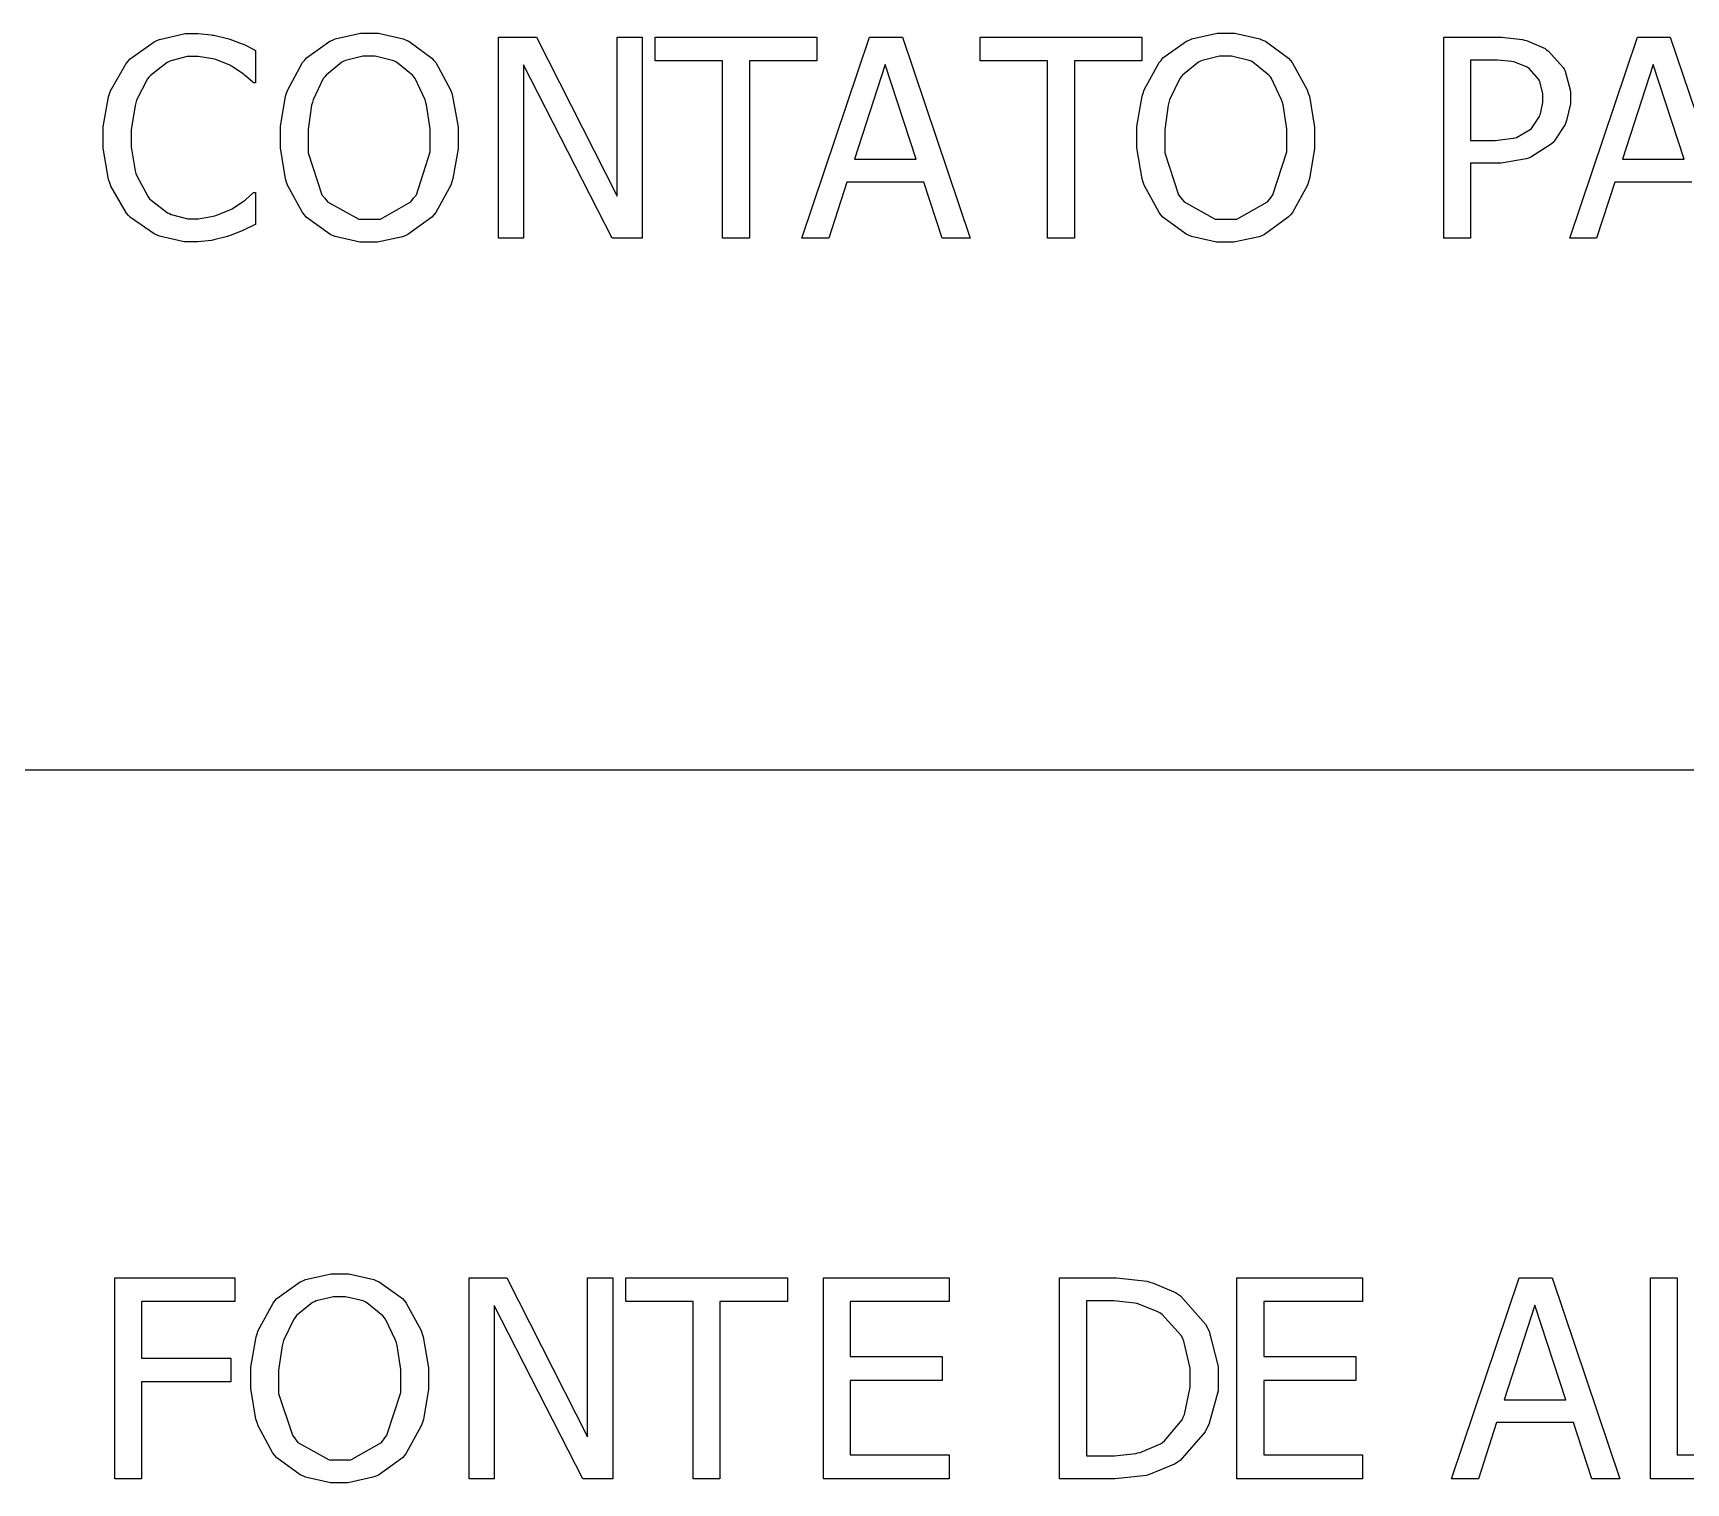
# Model space of a CAD drawing. Header units: millimetres. Extents: x 1974 to 2560, y 1429 to 1567.
# Drawn here: x 2481.084 to 2482.474, y 1517.627 to 1518.846 of the extents above; entities that cross this region are included whole.
import ezdxf

# ---------------------------------------------------------------- set-up
doc = ezdxf.new("R2010")
doc.units = ezdxf.units.MM
doc.layers.add('TEXTO', color=4, linetype='Continuous')

msp = doc.modelspace()

# ---------------------------------------------------------------- linework, layer by layer
at = {"layer": 'TEXTO', "color": 0}
for p, q in [((2481.1904, 1518.8411), (2481.212, 1518.846)), ((2481.212, 1518.846), (2481.2191, 1518.846)), ((2481.2191, 1518.846), (2481.2231, 1518.846)), ((2481.2231, 1518.846), (2481.2338, 1518.845)), ((2481.2338, 1518.845), (2481.2351, 1518.8448)), ((2481.2351, 1518.8448), (2481.2362, 1518.8446)), ((2481.2362, 1518.8446), (2481.2478, 1518.842)), ((2481.3382, 1518.8416), (2481.3596, 1518.8464)), ((2481.3596, 1518.8464), (2481.3668, 1518.8464)), ((2481.3668, 1518.8464), (2481.3746, 1518.8464)), ((2481.3746, 1518.8464), (2481.3955, 1518.8415)), ((2481.4756, 1518.6741), (2481.4756, 1518.843)), ((2481.4756, 1518.843), (2481.5075, 1518.843)), ((2481.5075, 1518.843), (2481.5754, 1518.7092)), ((2481.5754, 1518.7092), (2481.5754, 1518.843)), ((2481.5754, 1518.843), (2481.5963, 1518.843)), ((2481.5963, 1518.843), (2481.5963, 1518.6741)), ((2481.5963, 1518.843), (2481.5963, 1518.843)), ((2481.6074, 1518.823), (2481.6074, 1518.843)), ((2481.6074, 1518.843), (2481.7433, 1518.843)), ((2481.7306, 1518.6741), (2481.7876, 1518.843)), ((2481.7433, 1518.843), (2481.7433, 1518.823)), ((2481.7876, 1518.843), (2481.8152, 1518.843)), ((2481.8152, 1518.843), (2481.8721, 1518.6741)), ((2481.8806, 1518.823), (2481.8806, 1518.843)), ((2481.8806, 1518.843), (2482.0165, 1518.843)), ((2482.0165, 1518.843), (2482.0165, 1518.823)), ((2482.0585, 1518.8416), (2482.0799, 1518.8464)), ((2482.0799, 1518.8464), (2482.087, 1518.8464)), ((2482.087, 1518.8464), (2482.0948, 1518.8464)), ((2482.0948, 1518.8464), (2482.1158, 1518.8415)), ((2482.2704, 1518.6741), (2482.2704, 1518.843)), ((2482.2704, 1518.843), (2482.3128, 1518.843)), ((2482.3128, 1518.843), (2482.3191, 1518.843)), ((2482.3191, 1518.843), (2482.3365, 1518.8409)), ((2482.3763, 1518.6741), (2482.4332, 1518.843)), ((2482.4332, 1518.843), (2482.4609, 1518.843)), ((2482.4609, 1518.843), (2482.5179, 1518.6741)), ((2481.1659, 1518.8247), (2481.1859, 1518.8391)), ((2481.1859, 1518.8391), (2481.1882, 1518.8401)), ((2481.1882, 1518.8401), (2481.1904, 1518.8411)), ((2481.2478, 1518.842), (2481.2488, 1518.8416)), ((2481.2488, 1518.8416), (2481.2497, 1518.8413)), ((2481.2497, 1518.8413), (2481.2591, 1518.8378)), ((2481.2591, 1518.8378), (2481.2601, 1518.8373)), ((2481.2601, 1518.8373), (2481.261, 1518.837)), ((2481.261, 1518.837), (2481.2704, 1518.8323)), ((2481.2704, 1518.8323), (2481.2713, 1518.8317)), ((2481.2713, 1518.8317), (2481.2713, 1518.8046)), ((2481.314, 1518.8255), (2481.3336, 1518.8397)), ((2481.3336, 1518.8397), (2481.3359, 1518.8406)), ((2481.3359, 1518.8406), (2481.3382, 1518.8416)), ((2481.3955, 1518.8415), (2481.3979, 1518.8404)), ((2481.3979, 1518.8404), (2481.4001, 1518.8395)), ((2481.4001, 1518.8395), (2481.4196, 1518.8254)), ((2482.0343, 1518.8255), (2482.054, 1518.8397)), ((2482.054, 1518.8397), (2482.0563, 1518.8406)), ((2482.0563, 1518.8406), (2482.0585, 1518.8416)), ((2482.1158, 1518.8415), (2482.1181, 1518.8404)), ((2482.1181, 1518.8404), (2482.1204, 1518.8395)), ((2482.1204, 1518.8395), (2482.1398, 1518.8254)), ((2482.3365, 1518.8409), (2482.3383, 1518.8404)), ((2482.3383, 1518.8404), (2482.34, 1518.8401)), ((2482.34, 1518.8401), (2482.3556, 1518.8334)), ((2482.3556, 1518.8334), (2482.3569, 1518.8324)), ((2482.3569, 1518.8324), (2482.3585, 1518.8313)), ((2482.3585, 1518.8313), (2482.3707, 1518.8176)), ((2481.1494, 1518.7979), (2481.1625, 1518.8208)), ((2481.1625, 1518.8208), (2481.1642, 1518.8228)), ((2481.1642, 1518.8228), (2481.1659, 1518.8247)), ((2481.1968, 1518.8217), (2481.1828, 1518.8109)), ((2481.1985, 1518.8224), (2481.1968, 1518.8217)), ((2481.2, 1518.8232), (2481.1985, 1518.8224)), ((2481.2138, 1518.8268), (2481.2, 1518.8232)), ((2481.2189, 1518.8268), (2481.2138, 1518.8268)), ((2481.223, 1518.8268), (2481.2189, 1518.8268)), ((2481.2353, 1518.8249), (2481.223, 1518.8268)), ((2481.2365, 1518.8245), (2481.2353, 1518.8249)), ((2481.2378, 1518.8242), (2481.2365, 1518.8245)), ((2481.2495, 1518.8194), (2481.2378, 1518.8242)), ((2481.2506, 1518.8188), (2481.2495, 1518.8194)), ((2481.2516, 1518.8182), (2481.2506, 1518.8188)), ((2481.2612, 1518.8118), (2481.2516, 1518.8182)), ((2481.2983, 1518.7986), (2481.3108, 1518.8216)), ((2481.3108, 1518.8216), (2481.3125, 1518.8235)), ((2481.3125, 1518.8235), (2481.314, 1518.8255)), ((2481.3439, 1518.8221), (2481.3305, 1518.8111)), ((2481.3455, 1518.8228), (2481.3439, 1518.8221)), ((2481.3469, 1518.8235), (2481.3455, 1518.8228)), ((2481.3615, 1518.827), (2481.3469, 1518.8235)), ((2481.3669, 1518.827), (2481.3615, 1518.827)), ((2481.3718, 1518.827), (2481.3669, 1518.827)), ((2481.3865, 1518.8235), (2481.3718, 1518.827)), ((2481.3881, 1518.8227), (2481.3865, 1518.8235)), ((2481.3897, 1518.822), (2481.3881, 1518.8227)), ((2481.4032, 1518.8111), (2481.3897, 1518.822)), ((2481.4196, 1518.8254), (2481.4212, 1518.8235)), ((2481.4212, 1518.8235), (2481.4228, 1518.8217)), ((2481.4212, 1518.8235), (2481.4212, 1518.8235)), ((2481.4228, 1518.8217), (2481.4353, 1518.7988)), ((2481.5712, 1518.6741), (2481.4966, 1518.8197)), ((2481.4966, 1518.8197), (2481.4966, 1518.6741)), ((2481.664, 1518.823), (2481.6074, 1518.823)), ((2481.664, 1518.6741), (2481.664, 1518.823)), ((2481.7433, 1518.823), (2481.6866, 1518.823)), ((2481.6866, 1518.823), (2481.6866, 1518.6741)), ((2481.8008, 1518.8201), (2481.7748, 1518.7404)), ((2481.8268, 1518.7404), (2481.8008, 1518.8201)), ((2481.9372, 1518.823), (2481.8806, 1518.823)), ((2481.9372, 1518.6741), (2481.9372, 1518.823)), ((2482.0165, 1518.823), (2481.9598, 1518.823)), ((2481.9598, 1518.823), (2481.9598, 1518.6741)), ((2482.0185, 1518.7986), (2482.0311, 1518.8216)), ((2482.0311, 1518.8216), (2482.0327, 1518.8235)), ((2482.0327, 1518.8235), (2482.0343, 1518.8255)), ((2482.0642, 1518.8221), (2482.0508, 1518.8111)), ((2482.0658, 1518.8228), (2482.0642, 1518.8221)), ((2482.0672, 1518.8235), (2482.0658, 1518.8228)), ((2482.0818, 1518.827), (2482.0672, 1518.8235)), ((2482.0871, 1518.827), (2482.0818, 1518.827)), ((2482.092, 1518.827), (2482.0871, 1518.827)), ((2482.1068, 1518.8235), (2482.092, 1518.827)), ((2482.1085, 1518.8227), (2482.1068, 1518.8235)), ((2482.11, 1518.822), (2482.1085, 1518.8227)), ((2482.1234, 1518.8111), (2482.11, 1518.822)), ((2482.1398, 1518.8254), (2482.1415, 1518.8235)), ((2482.1415, 1518.8235), (2482.143, 1518.8217)), ((2482.1415, 1518.8235), (2482.1415, 1518.8235)), ((2482.143, 1518.8217), (2482.1555, 1518.7988)), ((2482.3114, 1518.8236), (2482.2928, 1518.8236)), ((2482.2928, 1518.8236), (2482.2928, 1518.7561)), ((2482.3155, 1518.8236), (2482.3114, 1518.8236)), ((2482.3278, 1518.8225), (2482.3155, 1518.8236)), ((2482.3291, 1518.8222), (2482.3278, 1518.8225)), ((2482.3303, 1518.822), (2482.3291, 1518.8222)), ((2482.3405, 1518.8178), (2482.3303, 1518.822)), ((2482.3415, 1518.8172), (2482.3405, 1518.8178)), ((2482.3425, 1518.8165), (2482.3415, 1518.8172)), ((2482.35, 1518.8077), (2482.3425, 1518.8165)), ((2482.3707, 1518.8176), (2482.3717, 1518.816)), ((2482.3717, 1518.816), (2482.3726, 1518.8143)), ((2482.4465, 1518.8201), (2482.4206, 1518.7404)), ((2482.4726, 1518.7404), (2482.4465, 1518.8201)), ((2481.1803, 1518.808), (2481.1711, 1518.7899)), ((2481.1816, 1518.8094), (2481.1803, 1518.808)), ((2481.1828, 1518.8109), (2481.1816, 1518.8094)), ((2481.2619, 1518.8111), (2481.2612, 1518.8118)), ((2481.2627, 1518.8106), (2481.2619, 1518.8111)), ((2481.269, 1518.8051), (2481.2627, 1518.8106)), ((2481.2695, 1518.8046), (2481.269, 1518.8051)), ((2481.2713, 1518.8046), (2481.2695, 1518.8046)), ((2481.3282, 1518.8082), (2481.3196, 1518.7902)), ((2481.3294, 1518.8096), (2481.3282, 1518.8082)), ((2481.3305, 1518.8111), (2481.3294, 1518.8096)), ((2481.4043, 1518.8096), (2481.4032, 1518.8111)), ((2481.4054, 1518.8082), (2481.4043, 1518.8096)), ((2481.4138, 1518.7904), (2481.4054, 1518.8082)), ((2482.0484, 1518.8082), (2482.0399, 1518.7902)), ((2482.0496, 1518.8096), (2482.0484, 1518.8082)), ((2482.0508, 1518.8111), (2482.0496, 1518.8096)), ((2482.1246, 1518.8096), (2482.1234, 1518.8111)), ((2482.1256, 1518.8082), (2482.1246, 1518.8096)), ((2482.1341, 1518.7904), (2482.1256, 1518.8082)), ((2482.3506, 1518.8067), (2482.35, 1518.8077)), ((2482.3511, 1518.8056), (2482.3506, 1518.8067)), ((2482.3536, 1518.7953), (2482.3511, 1518.8056)), ((2482.3726, 1518.8143), (2482.377, 1518.7976)), ((2481.1432, 1518.7677), (2481.1475, 1518.7927)), ((2481.1475, 1518.7927), (2481.1485, 1518.7953)), ((2481.1485, 1518.7953), (2481.1494, 1518.7979)), ((2481.1705, 1518.7877), (2481.1699, 1518.7855)), ((2481.1711, 1518.7899), (2481.1705, 1518.7877)), ((2481.2921, 1518.7679), (2481.2965, 1518.7933)), ((2481.2965, 1518.7933), (2481.2974, 1518.7959)), ((2481.2974, 1518.7959), (2481.2983, 1518.7986)), ((2481.3191, 1518.788), (2481.3184, 1518.7858)), ((2481.3196, 1518.7902), (2481.3191, 1518.788)), ((2481.4145, 1518.7881), (2481.4138, 1518.7904)), ((2481.4151, 1518.786), (2481.4145, 1518.7881)), ((2481.4353, 1518.7988), (2481.4362, 1518.796)), ((2481.4362, 1518.796), (2481.437, 1518.7933)), ((2481.437, 1518.7933), (2481.4415, 1518.7672)), ((2482.0124, 1518.7679), (2482.0168, 1518.7933)), ((2482.0168, 1518.7933), (2482.0177, 1518.7959)), ((2482.0177, 1518.7959), (2482.0185, 1518.7986)), ((2482.0393, 1518.788), (2482.0387, 1518.7858)), ((2482.0399, 1518.7902), (2482.0393, 1518.788)), ((2482.1348, 1518.7881), (2482.1341, 1518.7904)), ((2482.1354, 1518.786), (2482.1348, 1518.7881)), ((2482.1555, 1518.7988), (2482.1565, 1518.796)), ((2482.1565, 1518.796), (2482.1574, 1518.7933)), ((2482.1574, 1518.7933), (2482.1618, 1518.7672)), ((2482.3517, 1518.7784), (2482.3536, 1518.7882)), ((2482.3536, 1518.7914), (2482.3536, 1518.7953)), ((2482.3536, 1518.7882), (2482.3536, 1518.7914)), ((2482.3536, 1518.7914), (2482.3536, 1518.7914)), ((2482.377, 1518.7976), (2482.377, 1518.792)), ((2482.377, 1518.792), (2482.377, 1518.7869)), ((2482.377, 1518.792), (2482.377, 1518.792)), ((2481.1699, 1518.7855), (2481.1666, 1518.7652)), ((2481.3184, 1518.7858), (2481.3155, 1518.7654)), ((2481.4181, 1518.7659), (2481.4151, 1518.786)), ((2482.0387, 1518.7858), (2482.0358, 1518.7654)), ((2482.1385, 1518.7659), (2482.1354, 1518.786)), ((2482.3449, 1518.7671), (2482.3509, 1518.7764)), ((2482.3509, 1518.7764), (2482.3513, 1518.7774)), ((2482.3513, 1518.7774), (2482.3517, 1518.7784)), ((2482.377, 1518.7869), (2482.3736, 1518.7728)), ((2481.1432, 1518.7583), (2481.1432, 1518.7677)), ((2481.1666, 1518.7652), (2481.1666, 1518.7583)), ((2481.2921, 1518.7584), (2481.2921, 1518.7679)), ((2481.3155, 1518.7654), (2481.3155, 1518.7584)), ((2481.4181, 1518.7584), (2481.4181, 1518.7659)), ((2481.4415, 1518.7672), (2481.4415, 1518.7584)), ((2482.0124, 1518.7584), (2482.0124, 1518.7679)), ((2482.0358, 1518.7654), (2482.0358, 1518.7584)), ((2482.1385, 1518.7584), (2482.1385, 1518.7659)), ((2482.1618, 1518.7672), (2482.1618, 1518.7584)), ((2482.3315, 1518.7587), (2482.3432, 1518.7654)), ((2482.3432, 1518.7654), (2482.3441, 1518.7662)), ((2482.3441, 1518.7662), (2482.3449, 1518.7671)), ((2482.3724, 1518.7696), (2482.3633, 1518.7556)), ((2482.373, 1518.7712), (2482.3724, 1518.7696)), ((2482.3736, 1518.7728), (2482.373, 1518.7712)), ((2481.1432, 1518.7496), (2481.1432, 1518.7583)), ((2481.1477, 1518.7233), (2481.1432, 1518.7496)), ((2481.1666, 1518.7583), (2481.1666, 1518.7509)), ((2481.1666, 1518.7509), (2481.17, 1518.7305)), ((2481.2921, 1518.7499), (2481.2921, 1518.7584)), ((2481.2965, 1518.724), (2481.2921, 1518.7499)), ((2481.3155, 1518.7584), (2481.3155, 1518.7458)), ((2481.3155, 1518.7458), (2481.3271, 1518.7105)), ((2481.4066, 1518.7105), (2481.4181, 1518.7465)), ((2481.4181, 1518.7465), (2481.4181, 1518.7584)), ((2481.4181, 1518.7584), (2481.4181, 1518.7584)), ((2481.4415, 1518.7492), (2481.4371, 1518.7241)), ((2481.4415, 1518.7584), (2481.4415, 1518.7492)), ((2482.0124, 1518.7499), (2482.0124, 1518.7584)), ((2482.0168, 1518.724), (2482.0124, 1518.7499)), ((2482.0358, 1518.7584), (2482.0358, 1518.7458)), ((2482.0358, 1518.7458), (2482.0474, 1518.7105)), ((2482.1268, 1518.7105), (2482.1385, 1518.7465)), ((2482.1385, 1518.7465), (2482.1385, 1518.7584)), ((2482.1385, 1518.7584), (2482.1385, 1518.7584)), ((2482.1618, 1518.7492), (2482.1575, 1518.7241)), ((2482.1618, 1518.7584), (2482.1618, 1518.7492)), ((2482.2928, 1518.7561), (2482.3081, 1518.7561)), ((2482.3081, 1518.7561), (2482.3136, 1518.7561)), ((2482.3136, 1518.7561), (2482.3287, 1518.7581)), ((2482.3287, 1518.7581), (2482.3302, 1518.7583)), ((2482.3302, 1518.7583), (2482.3315, 1518.7587)), ((2482.3608, 1518.7531), (2482.3436, 1518.7422)), ((2482.3623, 1518.7545), (2482.3608, 1518.7531)), ((2482.3633, 1518.7556), (2482.3623, 1518.7545)), ((2481.7748, 1518.7404), (2481.8268, 1518.7404)), ((2481.7748, 1518.7404), (2481.7748, 1518.7404)), ((2482.3119, 1518.737), (2482.2928, 1518.737)), ((2482.2928, 1518.737), (2482.2928, 1518.6741)), ((2482.3188, 1518.737), (2482.3119, 1518.737)), ((2482.3396, 1518.7407), (2482.3188, 1518.737)), ((2482.3417, 1518.7414), (2482.3396, 1518.7407)), ((2482.3436, 1518.7422), (2482.3417, 1518.7414)), ((2482.4206, 1518.7404), (2482.4726, 1518.7404)), ((2482.4206, 1518.7404), (2482.4206, 1518.7404)), ((2481.1487, 1518.7205), (2481.1477, 1518.7233)), ((2481.1496, 1518.7178), (2481.1487, 1518.7205)), ((2481.1626, 1518.6949), (2481.1496, 1518.7178)), ((2481.17, 1518.7305), (2481.1707, 1518.7284)), ((2481.1707, 1518.7284), (2481.1714, 1518.7263)), ((2481.1714, 1518.7263), (2481.1809, 1518.7087)), ((2481.2973, 1518.7212), (2481.2965, 1518.724)), ((2481.2982, 1518.7185), (2481.2973, 1518.7212)), ((2481.3106, 1518.6955), (2481.2982, 1518.7185)), ((2481.4354, 1518.7186), (2481.4229, 1518.6955)), ((2481.4363, 1518.7213), (2481.4354, 1518.7186)), ((2481.4371, 1518.7241), (2481.4363, 1518.7213)), ((2481.7685, 1518.7212), (2481.7533, 1518.6741)), ((2481.8332, 1518.7212), (2481.7685, 1518.7212)), ((2481.8485, 1518.6741), (2481.8332, 1518.7212)), ((2482.0177, 1518.7212), (2482.0168, 1518.724)), ((2482.0184, 1518.7185), (2482.0177, 1518.7212)), ((2482.031, 1518.6955), (2482.0184, 1518.7185)), ((2482.1557, 1518.7186), (2482.1431, 1518.6955)), ((2482.1566, 1518.7213), (2482.1557, 1518.7186)), ((2482.1575, 1518.7241), (2482.1566, 1518.7213)), ((2482.4143, 1518.7212), (2482.3989, 1518.6741)), ((2482.4789, 1518.7212), (2482.4143, 1518.7212)), ((2481.1809, 1518.7087), (2481.1822, 1518.7072)), ((2481.1822, 1518.7072), (2481.1834, 1518.7059)), ((2481.1834, 1518.7059), (2481.1971, 1518.6954)), ((2481.2527, 1518.6994), (2481.2617, 1518.7054)), ((2481.2617, 1518.7054), (2481.2625, 1518.706)), ((2481.2625, 1518.706), (2481.2632, 1518.7066)), ((2481.2632, 1518.7066), (2481.2691, 1518.7119)), ((2481.2691, 1518.7119), (2481.2696, 1518.7123)), ((2481.2696, 1518.7123), (2481.2713, 1518.7123)), ((2481.2713, 1518.7123), (2481.2713, 1518.6855)), ((2481.3271, 1518.7105), (2481.3295, 1518.7075)), ((2481.3295, 1518.7075), (2481.3318, 1518.7046)), ((2481.3318, 1518.7046), (2481.3581, 1518.69)), ((2481.3762, 1518.69), (2481.4019, 1518.7046)), ((2481.4019, 1518.7046), (2481.4042, 1518.7075)), ((2481.4042, 1518.7075), (2481.4066, 1518.7105)), ((2482.0474, 1518.7105), (2482.0497, 1518.7075)), ((2482.0497, 1518.7075), (2482.052, 1518.7046)), ((2482.052, 1518.7046), (2482.0783, 1518.69)), ((2482.0965, 1518.69), (2482.1223, 1518.7046)), ((2482.1223, 1518.7046), (2482.1246, 1518.7075)), ((2482.1246, 1518.7075), (2482.1268, 1518.7105)), ((2481.1643, 1518.6931), (2481.1626, 1518.6949)), ((2481.166, 1518.6913), (2481.1643, 1518.6931)), ((2481.1861, 1518.6776), (2481.166, 1518.6913)), ((2481.1971, 1518.6954), (2481.1988, 1518.6946)), ((2481.1988, 1518.6946), (2481.2003, 1518.6939)), ((2481.2003, 1518.6939), (2481.2143, 1518.6903)), ((2481.2143, 1518.6903), (2481.2189, 1518.6903)), ((2481.2189, 1518.6903), (2481.2234, 1518.6903)), ((2481.2234, 1518.6903), (2481.2355, 1518.6924)), ((2481.2355, 1518.6924), (2481.237, 1518.6928)), ((2481.237, 1518.6928), (2481.2384, 1518.6932)), ((2481.2384, 1518.6932), (2481.2506, 1518.6982)), ((2481.2506, 1518.6982), (2481.2517, 1518.6988)), ((2481.2517, 1518.6988), (2481.2527, 1518.6994)), ((2481.3123, 1518.6936), (2481.3106, 1518.6955)), ((2481.3139, 1518.6917), (2481.3123, 1518.6936)), ((2481.3336, 1518.6773), (2481.3139, 1518.6917)), ((2481.3581, 1518.69), (2481.3669, 1518.69)), ((2481.3669, 1518.69), (2481.3762, 1518.69)), ((2481.4195, 1518.6916), (2481.3993, 1518.6771)), ((2481.4212, 1518.6936), (2481.4195, 1518.6916)), ((2481.4229, 1518.6955), (2481.4212, 1518.6936)), ((2482.0326, 1518.6936), (2482.031, 1518.6955)), ((2482.0343, 1518.6917), (2482.0326, 1518.6936)), ((2482.0539, 1518.6773), (2482.0343, 1518.6917)), ((2482.0783, 1518.69), (2482.0871, 1518.69)), ((2482.0871, 1518.69), (2482.0965, 1518.69)), ((2482.1397, 1518.6916), (2482.1196, 1518.6771)), ((2482.1415, 1518.6936), (2482.1397, 1518.6916)), ((2482.1431, 1518.6955), (2482.1415, 1518.6936)), ((2481.1884, 1518.6766), (2481.1861, 1518.6776)), ((2481.1906, 1518.6757), (2481.1884, 1518.6766)), ((2481.2488, 1518.6759), (2481.2476, 1518.6755)), ((2481.25, 1518.6763), (2481.2488, 1518.6759)), ((2481.26, 1518.6801), (2481.25, 1518.6763)), ((2481.2609, 1518.6805), (2481.26, 1518.6801)), ((2481.2616, 1518.6809), (2481.2609, 1518.6805)), ((2481.2704, 1518.6851), (2481.2616, 1518.6809)), ((2481.2713, 1518.6855), (2481.2704, 1518.6851)), ((2481.3359, 1518.6763), (2481.3336, 1518.6773)), ((2481.3382, 1518.6753), (2481.3359, 1518.6763)), ((2481.3971, 1518.6761), (2481.3948, 1518.6752)), ((2481.3993, 1518.6771), (2481.3971, 1518.6761)), ((2482.0562, 1518.6763), (2482.0539, 1518.6773)), ((2482.0584, 1518.6753), (2482.0562, 1518.6763)), ((2482.1174, 1518.6761), (2482.1151, 1518.6752)), ((2482.1196, 1518.6771), (2482.1174, 1518.6761)), ((2481.2112, 1518.671), (2481.1906, 1518.6757)), ((2481.2189, 1518.671), (2481.2112, 1518.671)), ((2481.2226, 1518.671), (2481.2189, 1518.671)), ((2481.2189, 1518.671), (2481.2189, 1518.671)), ((2481.2342, 1518.672), (2481.2226, 1518.671)), ((2481.2353, 1518.6722), (2481.2342, 1518.672)), ((2481.2362, 1518.6725), (2481.2353, 1518.6722)), ((2481.2476, 1518.6755), (2481.2362, 1518.6725)), ((2481.359, 1518.6706), (2481.3382, 1518.6753)), ((2481.3668, 1518.6706), (2481.359, 1518.6706)), ((2481.3738, 1518.6706), (2481.3668, 1518.6706)), ((2481.3948, 1518.6752), (2481.3738, 1518.6706)), ((2481.4966, 1518.6741), (2481.4756, 1518.6741)), ((2481.5963, 1518.6741), (2481.5712, 1518.6741)), ((2481.6866, 1518.6741), (2481.664, 1518.6741)), ((2481.6866, 1518.6741), (2481.6866, 1518.6741)), ((2481.7533, 1518.6741), (2481.7306, 1518.6741)), ((2481.7533, 1518.6741), (2481.7533, 1518.6741)), ((2481.8721, 1518.6741), (2481.8485, 1518.6741)), ((2481.9598, 1518.6741), (2481.9372, 1518.6741)), ((2481.9598, 1518.6741), (2481.9598, 1518.6741)), ((2482.0793, 1518.6706), (2482.0584, 1518.6753)), ((2482.087, 1518.6706), (2482.0793, 1518.6706)), ((2482.094, 1518.6706), (2482.087, 1518.6706)), ((2482.1151, 1518.6752), (2482.094, 1518.6706)), ((2482.2928, 1518.6741), (2482.2704, 1518.6741)), ((2482.3989, 1518.6741), (2482.3763, 1518.6741)), ((2482.3989, 1518.6741), (2482.3989, 1518.6741)), ((2507.7976, 1518.2266), (2478.9131, 1518.2266)), ((2481.3133, 1517.7986), (2481.3348, 1517.8034)), ((2481.3348, 1517.8034), (2481.342, 1517.8034)), ((2481.342, 1517.8034), (2481.3497, 1517.8034)), ((2481.3497, 1517.8034), (2481.3707, 1517.7985)), ((2481.1528, 1517.631), (2481.1528, 1517.7999)), ((2481.1528, 1517.7999), (2481.2539, 1517.7999)), ((2481.2539, 1517.7999), (2481.2539, 1517.78)), ((2481.2539, 1517.7999), (2481.2539, 1517.7999)), ((2481.2892, 1517.7825), (2481.3088, 1517.7966)), ((2481.3088, 1517.7966), (2481.3111, 1517.7975)), ((2481.3111, 1517.7975), (2481.3133, 1517.7986)), ((2481.3707, 1517.7985), (2481.373, 1517.7974)), ((2481.373, 1517.7974), (2481.3752, 1517.7965)), ((2481.3752, 1517.7965), (2481.3948, 1517.7824)), ((2481.4508, 1517.631), (2481.4508, 1517.7999)), ((2481.4508, 1517.7999), (2481.4826, 1517.7999)), ((2481.4826, 1517.7999), (2481.5505, 1517.6662)), ((2481.5505, 1517.6662), (2481.5505, 1517.7999)), ((2481.5505, 1517.7999), (2481.5716, 1517.7999)), ((2481.5716, 1517.7999), (2481.5716, 1517.631)), ((2481.5716, 1517.7999), (2481.5716, 1517.7999)), ((2481.5826, 1517.78), (2481.5826, 1517.7999)), ((2481.5826, 1517.7999), (2481.7185, 1517.7999)), ((2481.7185, 1517.7999), (2481.7185, 1517.78)), ((2481.7488, 1517.631), (2481.7488, 1517.7999)), ((2481.7488, 1517.7999), (2481.8544, 1517.7999)), ((2481.8544, 1517.7999), (2481.8544, 1517.78)), ((2481.9474, 1517.631), (2481.9474, 1517.7999)), ((2481.9474, 1517.7999), (2481.9859, 1517.7999)), ((2481.9859, 1517.7999), (2481.9952, 1517.7999)), ((2481.9952, 1517.7999), (2482.021, 1517.797)), ((2482.021, 1517.797), (2482.0233, 1517.7964)), ((2482.0233, 1517.7964), (2482.0255, 1517.7958)), ((2482.0255, 1517.7958), (2482.0447, 1517.7876)), ((2482.0447, 1517.7876), (2482.0464, 1517.7865)), ((2482.0464, 1517.7865), (2482.0491, 1517.7847)), ((2482.0965, 1517.631), (2482.0965, 1517.7999)), ((2482.0965, 1517.7999), (2482.2021, 1517.7999)), ((2482.2021, 1517.7999), (2482.2021, 1517.78)), ((2482.277, 1517.631), (2482.3339, 1517.7999)), ((2482.3339, 1517.7999), (2482.3616, 1517.7999)), ((2482.3616, 1517.7999), (2482.4185, 1517.631)), ((2482.4442, 1517.631), (2482.4442, 1517.7999)), ((2482.4442, 1517.7999), (2482.4667, 1517.7999)), ((2482.4667, 1517.7999), (2482.4667, 1517.651)), ((2481.2539, 1517.78), (2481.1753, 1517.78)), ((2481.1753, 1517.78), (2481.1753, 1517.7323)), ((2481.2735, 1517.7555), (2481.286, 1517.7786)), ((2481.286, 1517.7786), (2481.2876, 1517.7805)), ((2481.2876, 1517.7805), (2481.2892, 1517.7825)), ((2481.3192, 1517.7791), (2481.3057, 1517.7681)), ((2481.3207, 1517.7798), (2481.3192, 1517.7791)), ((2481.3222, 1517.7805), (2481.3207, 1517.7798)), ((2481.3367, 1517.784), (2481.3222, 1517.7805)), ((2481.3421, 1517.784), (2481.3367, 1517.784)), ((2481.3469, 1517.784), (2481.3421, 1517.784)), ((2481.3617, 1517.7805), (2481.3469, 1517.784)), ((2481.3633, 1517.7797), (2481.3617, 1517.7805)), ((2481.3649, 1517.779), (2481.3633, 1517.7797)), ((2481.3783, 1517.768), (2481.3649, 1517.779)), ((2481.3948, 1517.7824), (2481.3964, 1517.7805)), ((2481.3964, 1517.7805), (2481.398, 1517.7787)), ((2481.3964, 1517.7805), (2481.3964, 1517.7805)), ((2481.398, 1517.7787), (2481.4104, 1517.7557)), ((2481.5464, 1517.631), (2481.4718, 1517.7767)), ((2481.4718, 1517.7767), (2481.4718, 1517.631)), ((2481.6393, 1517.78), (2481.5826, 1517.78)), ((2481.6393, 1517.631), (2481.6393, 1517.78)), ((2481.7185, 1517.78), (2481.6617, 1517.78)), ((2481.6617, 1517.78), (2481.6617, 1517.631)), ((2481.8544, 1517.78), (2481.7713, 1517.78)), ((2481.7713, 1517.78), (2481.7713, 1517.7337)), ((2481.987, 1517.7806), (2481.9699, 1517.7806)), ((2481.9699, 1517.7806), (2481.9699, 1517.6503)), ((2481.9929, 1517.7806), (2481.987, 1517.7806)), ((2482.0107, 1517.7786), (2481.9929, 1517.7806)), ((2482.0124, 1517.7782), (2482.0107, 1517.7786)), ((2482.0141, 1517.7778), (2482.0124, 1517.7782)), ((2482.0301, 1517.7713), (2482.0141, 1517.7778)), ((2482.0491, 1517.7847), (2482.0702, 1517.7609)), ((2482.2021, 1517.78), (2482.119, 1517.78)), ((2482.119, 1517.78), (2482.119, 1517.7337)), ((2482.3471, 1517.777), (2482.3212, 1517.6973)), ((2482.3732, 1517.6973), (2482.3471, 1517.777)), ((2481.3034, 1517.7651), (2481.2948, 1517.7471)), ((2481.3045, 1517.7666), (2481.3034, 1517.7651)), ((2481.3057, 1517.7681), (2481.3045, 1517.7666)), ((2481.3795, 1517.7666), (2481.3783, 1517.768)), ((2481.3806, 1517.7652), (2481.3795, 1517.7666)), ((2481.389, 1517.7474), (2481.3806, 1517.7652)), ((2482.0316, 1517.7704), (2482.0301, 1517.7713)), ((2482.0337, 1517.7691), (2482.0316, 1517.7704)), ((2482.0497, 1517.7513), (2482.0337, 1517.7691)), ((2482.0702, 1517.7609), (2482.0717, 1517.7578)), ((2481.2674, 1517.7248), (2481.2717, 1517.7502)), ((2481.2717, 1517.7502), (2481.2726, 1517.7528)), ((2481.2726, 1517.7528), (2481.2735, 1517.7555)), ((2481.2942, 1517.7449), (2481.2936, 1517.7427)), ((2481.2948, 1517.7471), (2481.2942, 1517.7449)), ((2481.3897, 1517.7452), (2481.389, 1517.7474)), ((2481.3903, 1517.743), (2481.3897, 1517.7452)), ((2481.4104, 1517.7557), (2481.4114, 1517.7529)), ((2481.4114, 1517.7529), (2481.4123, 1517.7502)), ((2481.4123, 1517.7502), (2481.4167, 1517.7241)), ((2482.0509, 1517.7489), (2482.0497, 1517.7513)), ((2482.0519, 1517.7467), (2482.0509, 1517.7489)), ((2482.0572, 1517.724), (2482.0519, 1517.7467)), ((2482.0717, 1517.7578), (2482.0732, 1517.7549)), ((2482.0732, 1517.7549), (2482.0806, 1517.7253)), ((2481.1753, 1517.7323), (2481.2506, 1517.7323)), ((2481.2506, 1517.7323), (2481.2506, 1517.7124)), ((2481.2936, 1517.7427), (2481.2906, 1517.7223)), ((2481.3934, 1517.7228), (2481.3903, 1517.743)), ((2481.7713, 1517.7337), (2481.8487, 1517.7337)), ((2481.8487, 1517.7337), (2481.8487, 1517.7137)), ((2482.119, 1517.7337), (2482.1965, 1517.7337)), ((2482.1965, 1517.7337), (2482.1965, 1517.7137)), ((2481.2674, 1517.7154), (2481.2674, 1517.7248)), ((2481.2906, 1517.7223), (2481.2906, 1517.7154)), ((2481.3934, 1517.7154), (2481.3934, 1517.7228)), ((2481.4167, 1517.7241), (2481.4167, 1517.7154)), ((2482.0572, 1517.7157), (2482.0572, 1517.724)), ((2482.0806, 1517.7253), (2482.0806, 1517.7153)), ((2481.2506, 1517.7124), (2481.1753, 1517.7124)), ((2481.1753, 1517.7124), (2481.1753, 1517.631)), ((2481.2674, 1517.7068), (2481.2674, 1517.7154)), ((2481.2716, 1517.681), (2481.2674, 1517.7068)), ((2481.2906, 1517.7154), (2481.2906, 1517.7027)), ((2481.3817, 1517.6675), (2481.3934, 1517.7034)), ((2481.3934, 1517.7034), (2481.3934, 1517.7154)), ((2481.3934, 1517.7154), (2481.3934, 1517.7154)), ((2481.4167, 1517.7061), (2481.4124, 1517.6811)), ((2481.4167, 1517.7154), (2481.4167, 1517.7061)), ((2481.8487, 1517.7137), (2481.7713, 1517.7137)), ((2481.7713, 1517.7137), (2481.7713, 1517.651)), ((2482.0523, 1517.6849), (2482.0572, 1517.708)), ((2482.0572, 1517.708), (2482.0572, 1517.7157)), ((2482.0572, 1517.7157), (2482.0572, 1517.7157)), ((2482.0806, 1517.7049), (2482.0729, 1517.6767)), ((2482.0806, 1517.7153), (2482.0806, 1517.7049)), ((2482.0806, 1517.7153), (2482.0806, 1517.7153)), ((2482.1965, 1517.7137), (2482.119, 1517.7137)), ((2482.119, 1517.7137), (2482.119, 1517.651)), ((2481.2906, 1517.7027), (2481.3023, 1517.6675)), ((2482.3212, 1517.6973), (2482.3732, 1517.6973)), ((2482.3212, 1517.6973), (2482.3212, 1517.6973)), ((2481.2725, 1517.6782), (2481.2716, 1517.681)), ((2481.2734, 1517.6755), (2481.2725, 1517.6782)), ((2481.2859, 1517.6525), (2481.2734, 1517.6755)), ((2481.4106, 1517.6756), (2481.398, 1517.6525)), ((2481.4115, 1517.6783), (2481.4106, 1517.6756)), ((2481.4124, 1517.6811), (2481.4115, 1517.6783)), ((2482.0357, 1517.6629), (2482.0504, 1517.6805)), ((2482.0504, 1517.6805), (2482.0513, 1517.6827)), ((2482.0513, 1517.6827), (2482.0523, 1517.6849)), ((2482.0729, 1517.6767), (2482.0713, 1517.6736)), ((2482.3149, 1517.6782), (2482.2997, 1517.631)), ((2482.3795, 1517.6782), (2482.3149, 1517.6782)), ((2482.3949, 1517.631), (2482.3795, 1517.6782)), ((2481.3023, 1517.6675), (2481.3046, 1517.6645)), ((2481.3046, 1517.6645), (2481.3069, 1517.6616)), ((2481.3069, 1517.6616), (2481.3332, 1517.6469)), ((2481.3514, 1517.6469), (2481.3771, 1517.6616)), ((2481.3771, 1517.6616), (2481.3794, 1517.6645)), ((2481.3794, 1517.6645), (2481.3817, 1517.6675)), ((2482.0322, 1517.6604), (2482.0338, 1517.6615)), ((2482.0338, 1517.6615), (2482.0357, 1517.6629)), ((2482.0697, 1517.6705), (2482.0488, 1517.6463)), ((2482.0713, 1517.6736), (2482.0697, 1517.6705)), ((2481.2875, 1517.6506), (2481.2859, 1517.6525)), ((2481.2892, 1517.6487), (2481.2875, 1517.6506)), ((2481.3088, 1517.6343), (2481.2892, 1517.6487)), ((2481.3947, 1517.6486), (2481.3746, 1517.6341)), ((2481.3964, 1517.6506), (2481.3947, 1517.6486)), ((2481.398, 1517.6525), (2481.3964, 1517.6506)), ((2481.7713, 1517.651), (2481.8544, 1517.651)), ((2481.8544, 1517.651), (2481.8544, 1517.631)), ((2481.9699, 1517.6503), (2481.987, 1517.6503)), ((2481.987, 1517.6503), (2481.9935, 1517.6503)), ((2481.9935, 1517.6503), (2482.0114, 1517.6523)), ((2482.0114, 1517.6523), (2482.0133, 1517.6527)), ((2482.0133, 1517.6527), (2482.0151, 1517.6531)), ((2482.0151, 1517.6531), (2482.0322, 1517.6604)), ((2482.119, 1517.651), (2482.2021, 1517.651)), ((2482.2021, 1517.651), (2482.2021, 1517.631)), ((2482.4667, 1517.651), (2482.5421, 1517.651)), ((2481.3111, 1517.6333), (2481.3088, 1517.6343)), ((2481.3332, 1517.6469), (2481.3421, 1517.6469)), ((2481.3421, 1517.6469), (2481.3514, 1517.6469)), ((2481.3746, 1517.6341), (2481.3723, 1517.6331)), ((2482.0201, 1517.6337), (2482.0179, 1517.6333)), ((2482.0222, 1517.6342), (2482.0201, 1517.6337)), ((2482.0441, 1517.6432), (2482.0222, 1517.6342)), ((2482.0462, 1517.6446), (2482.0441, 1517.6432)), ((2482.0488, 1517.6463), (2482.0462, 1517.6446)), ((2481.1753, 1517.631), (2481.1528, 1517.631)), ((2481.3133, 1517.6323), (2481.3111, 1517.6333)), ((2481.3342, 1517.6275), (2481.3133, 1517.6323)), ((2481.342, 1517.6275), (2481.3342, 1517.6275)), ((2481.349, 1517.6275), (2481.342, 1517.6275)), ((2481.37, 1517.6322), (2481.349, 1517.6275)), ((2481.3723, 1517.6331), (2481.37, 1517.6322)), ((2481.4718, 1517.631), (2481.4508, 1517.631)), ((2481.5716, 1517.631), (2481.5464, 1517.631)), ((2481.6617, 1517.631), (2481.6393, 1517.631)), ((2481.6617, 1517.631), (2481.6617, 1517.631)), ((2481.8544, 1517.631), (2481.7488, 1517.631)), ((2481.8544, 1517.631), (2481.8544, 1517.631)), ((2481.9863, 1517.631), (2481.9474, 1517.631)), ((2481.9942, 1517.631), (2481.9863, 1517.631)), ((2482.0179, 1517.6333), (2481.9942, 1517.631)), ((2482.2021, 1517.631), (2482.0965, 1517.631)), ((2482.2021, 1517.631), (2482.2021, 1517.631)), ((2482.2997, 1517.631), (2482.277, 1517.631)), ((2482.2997, 1517.631), (2482.2997, 1517.631)), ((2482.4185, 1517.631), (2482.3949, 1517.631)), ((2482.5421, 1517.631), (2482.4442, 1517.631))]:
    msp.add_line(p, q, dxfattribs=at)

doc.saveas('drawing.dxf')
